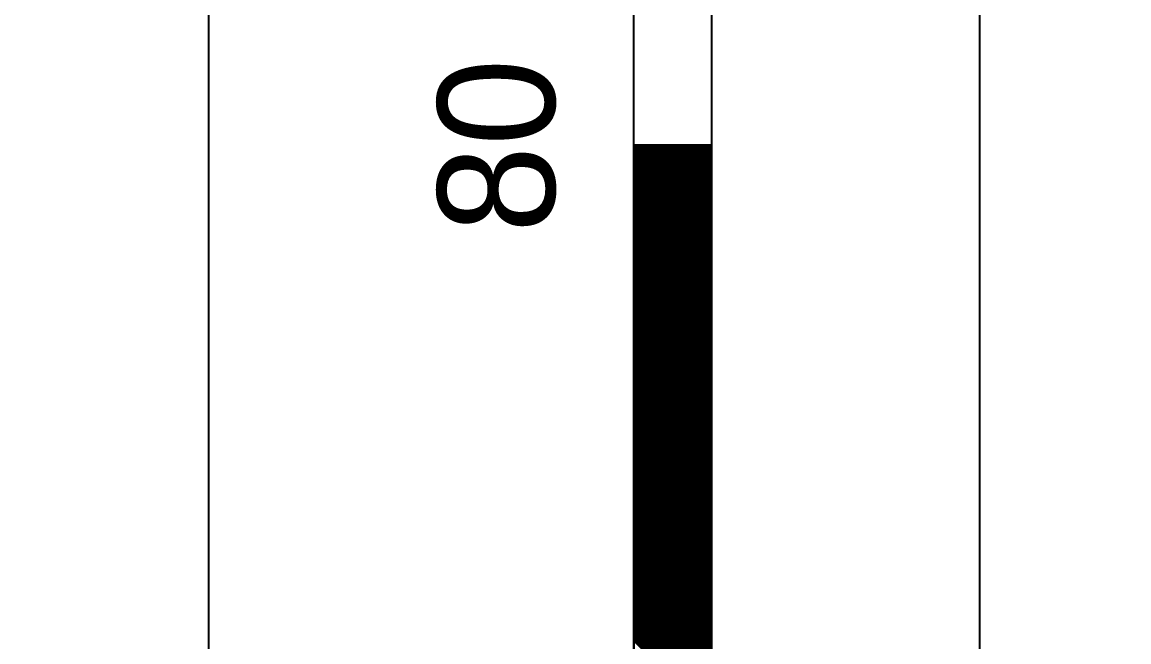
# Model space of a CAD drawing. Extents: x 730854 to 731444, y 4378581 to 4379608.
# Drawn here: x 731085.85 to 731100, y 4379554.66 to 4379562.58 of the extents above; entities that cross this region are included whole.
import ezdxf
from ezdxf.enums import TextEntityAlignment as Align

# ---------------------------------------------------------------- set-up
doc = ezdxf.new("R2010")
doc.units = 0
doc.layers.get('0').update_dxf_attribs({"linetype": 'CONTINUOUS'})

msp = doc.modelspace()

# ---------------------------------------------------------------- linework, layer by layer
at = {"color": 0, "linetype": 'CONTINUOUS'}
for p, q in [((731093.67, 4379481.01), (731093.67, 4379581.01)), ((731093.67, 4379481.01), (731093.67, 4379581.01)), ((731094.67, 4379481.01), (731094.67, 4379581.01)), ((731094.67, 4379481.01), (731094.67, 4379581.01)), ((731094.67, 4379560), (731093.67, 4379561)), ((731094.67, 4379560), (731093.67, 4379561)), ((731094.67, 4379559.99), (731093.67, 4379560.99)), ((731094.67, 4379559.99), (731093.67, 4379560.99)), ((731094.67, 4379560.02), (731093.68, 4379561.01)), ((731094.67, 4379560.02), (731093.68, 4379561.01)), ((731094.67, 4379560.03), (731093.69, 4379561.01)), ((731094.67, 4379560.03), (731093.69, 4379561.01)), ((731094.67, 4379560.05), (731093.71, 4379561.01)), ((731094.67, 4379560.05), (731093.71, 4379561.01)), ((731094.67, 4379560.06), (731093.72, 4379561.01)), ((731094.67, 4379560.06), (731093.72, 4379561.01)), ((731094.67, 4379560.07), (731093.73, 4379561.01)), ((731094.67, 4379560.07), (731093.73, 4379561.01)), ((731094.67, 4379560.09), (731093.75, 4379561.01)), ((731094.67, 4379560.09), (731093.75, 4379561.01)), ((731094.67, 4379560.1), (731093.76, 4379561.01)), ((731094.67, 4379560.1), (731093.76, 4379561.01)), ((731094.67, 4379560.12), (731093.78, 4379561.01)), ((731094.67, 4379560.12), (731093.78, 4379561.01)), ((731094.67, 4379560.13), (731093.79, 4379561.01)), ((731094.67, 4379560.13), (731093.79, 4379561.01)), ((731094.67, 4379560.14), (731093.8, 4379561.01)), ((731094.67, 4379560.14), (731093.8, 4379561.01)), ((731094.67, 4379560.16), (731093.82, 4379561.01)), ((731094.67, 4379560.16), (731093.82, 4379561.01)), ((731094.67, 4379560.17), (731093.83, 4379561.01)), ((731094.67, 4379560.17), (731093.83, 4379561.01)), ((731094.67, 4379560.19), (731093.85, 4379561.01)), ((731094.67, 4379560.19), (731093.85, 4379561.01)), ((731094.67, 4379560.2), (731093.86, 4379561.01)), ((731094.67, 4379560.2), (731093.86, 4379561.01)), ((731094.67, 4379560.22), (731093.88, 4379561.01)), ((731094.67, 4379560.22), (731093.88, 4379561.01)), ((731094.67, 4379560.23), (731093.89, 4379561.01)), ((731094.67, 4379560.23), (731093.89, 4379561.01)), ((731094.67, 4379560.24), (731093.9, 4379561.01)), ((731094.67, 4379560.24), (731093.9, 4379561.01)), ((731094.67, 4379560.26), (731093.92, 4379561.01)), ((731094.67, 4379560.26), (731093.92, 4379561.01)), ((731094.67, 4379560.27), (731093.93, 4379561.01)), ((731094.67, 4379560.27), (731093.93, 4379561.01)), ((731094.67, 4379560.29), (731093.95, 4379561.01)), ((731094.67, 4379560.29), (731093.95, 4379561.01)), ((731094.67, 4379560.3), (731093.96, 4379561.01)), ((731094.67, 4379560.3), (731093.96, 4379561.01)), ((731094.67, 4379560.31), (731093.97, 4379561.01)), ((731094.67, 4379560.31), (731093.97, 4379561.01)), ((731094.67, 4379560.33), (731093.99, 4379561.01)), ((731094.67, 4379560.33), (731093.99, 4379561.01)), ((731094.67, 4379560.34), (731094, 4379561.01)), ((731094.67, 4379560.34), (731094, 4379561.01)), ((731094.67, 4379560.36), (731094.02, 4379561.01)), ((731094.67, 4379560.36), (731094.02, 4379561.01)), ((731094.67, 4379560.37), (731094.03, 4379561.01)), ((731094.67, 4379560.37), (731094.03, 4379561.01)), ((731094.67, 4379560.39), (731094.05, 4379561.01)), ((731094.67, 4379560.39), (731094.05, 4379561.01)), ((731094.67, 4379560.4), (731094.06, 4379561.01)), ((731094.67, 4379560.4), (731094.06, 4379561.01)), ((731094.67, 4379560.41), (731094.07, 4379561.01)), ((731094.67, 4379560.41), (731094.07, 4379561.01)), ((731094.67, 4379560.43), (731094.09, 4379561.01)), ((731094.67, 4379560.43), (731094.09, 4379561.01)), ((731094.67, 4379560.44), (731094.1, 4379561.01)), ((731094.67, 4379560.44), (731094.1, 4379561.01)), ((731094.67, 4379560.46), (731094.12, 4379561.01)), ((731094.67, 4379560.46), (731094.12, 4379561.01)), ((731094.67, 4379560.47), (731094.13, 4379561.01)), ((731094.67, 4379560.47), (731094.13, 4379561.01)), ((731094.67, 4379560.48), (731094.14, 4379561.01)), ((731094.67, 4379560.48), (731094.14, 4379561.01)), ((731094.67, 4379560.5), (731094.16, 4379561.01)), ((731094.67, 4379560.5), (731094.16, 4379561.01)), ((731094.67, 4379560.51), (731094.17, 4379561.01)), ((731094.67, 4379560.51), (731094.17, 4379561.01)), ((731094.67, 4379560.53), (731094.19, 4379561.01)), ((731094.67, 4379560.53), (731094.19, 4379561.01)), ((731094.67, 4379560.54), (731094.2, 4379561.01)), ((731094.67, 4379560.54), (731094.2, 4379561.01)), ((731094.67, 4379560.55), (731094.21, 4379561.01)), ((731094.67, 4379560.55), (731094.21, 4379561.01)), ((731094.67, 4379560.57), (731094.23, 4379561.01)), ((731094.67, 4379560.57), (731094.23, 4379561.01)), ((731094.67, 4379560.58), (731094.24, 4379561.01)), ((731094.67, 4379560.58), (731094.24, 4379561.01)), ((731094.67, 4379560.6), (731094.26, 4379561.01)), ((731094.67, 4379560.6), (731094.26, 4379561.01)), ((731094.67, 4379560.61), (731094.27, 4379561.01)), ((731094.67, 4379560.61), (731094.27, 4379561.01)), ((731094.67, 4379560.63), (731094.29, 4379561.01)), ((731094.67, 4379560.63), (731094.29, 4379561.01)), ((731094.67, 4379560.64), (731094.3, 4379561.01)), ((731094.67, 4379560.64), (731094.3, 4379561.01)), ((731094.67, 4379560.65), (731094.31, 4379561.01)), ((731094.67, 4379560.65), (731094.31, 4379561.01)), ((731094.67, 4379560.67), (731094.33, 4379561.01)), ((731094.67, 4379560.67), (731094.33, 4379561.01)), ((731094.67, 4379560.68), (731094.34, 4379561.01)), ((731094.67, 4379560.68), (731094.34, 4379561.01)), ((731094.67, 4379560.7), (731094.36, 4379561.01)), ((731094.67, 4379560.7), (731094.36, 4379561.01)), ((731094.67, 4379560.71), (731094.37, 4379561.01)), ((731094.67, 4379560.71), (731094.37, 4379561.01)), ((731094.67, 4379560.72), (731094.38, 4379561.01)), ((731094.67, 4379560.72), (731094.38, 4379561.01)), ((731094.67, 4379560.74), (731094.4, 4379561.01)), ((731094.67, 4379560.74), (731094.4, 4379561.01)), ((731094.67, 4379560.75), (731094.41, 4379561.01)), ((731094.67, 4379560.75), (731094.41, 4379561.01)), ((731094.67, 4379560.77), (731094.43, 4379561.01)), ((731094.67, 4379560.77), (731094.43, 4379561.01)), ((731094.67, 4379560.78), (731094.44, 4379561.01)), ((731094.67, 4379560.78), (731094.44, 4379561.01)), ((731094.67, 4379560.8), (731094.46, 4379561.01)), ((731094.67, 4379560.8), (731094.46, 4379561.01)), ((731094.67, 4379560.81), (731094.47, 4379561.01)), ((731094.67, 4379560.81), (731094.47, 4379561.01)), ((731094.67, 4379560.82), (731094.48, 4379561.01)), ((731094.67, 4379560.82), (731094.48, 4379561.01)), ((731094.67, 4379560.84), (731094.5, 4379561.01)), ((731094.67, 4379560.84), (731094.5, 4379561.01)), ((731094.67, 4379560.85), (731094.51, 4379561.01)), ((731094.67, 4379560.85), (731094.51, 4379561.01)), ((731094.67, 4379560.87), (731094.53, 4379561.01)), ((731094.67, 4379560.87), (731094.53, 4379561.01)), ((731094.67, 4379560.88), (731094.54, 4379561.01)), ((731094.67, 4379560.88), (731094.54, 4379561.01)), ((731094.67, 4379560.89), (731094.55, 4379561.01)), ((731094.67, 4379560.89), (731094.55, 4379561.01)), ((731094.67, 4379560.91), (731094.57, 4379561.01)), ((731094.67, 4379560.91), (731094.57, 4379561.01)), ((731094.67, 4379560.92), (731094.58, 4379561.01)), ((731094.67, 4379560.92), (731094.58, 4379561.01)), ((731094.67, 4379560.94), (731094.6, 4379561.01)), ((731094.67, 4379560.94), (731094.6, 4379561.01)), ((731094.67, 4379560.95), (731094.61, 4379561.01)), ((731094.67, 4379560.95), (731094.61, 4379561.01)), ((731094.67, 4379560.96), (731094.62, 4379561.01)), ((731094.67, 4379560.96), (731094.62, 4379561.01)), ((731094.67, 4379560.98), (731094.64, 4379561.01)), ((731094.67, 4379560.98), (731094.64, 4379561.01)), ((731094.67, 4379560.99), (731094.65, 4379561.01)), ((731094.67, 4379560.99), (731094.65, 4379561.01)), ((731094.67, 4379559.97), (731093.67, 4379560.97)), ((731094.67, 4379559.97), (731093.67, 4379560.97)), ((731094.67, 4379559.96), (731093.67, 4379560.96)), ((731094.67, 4379559.96), (731093.67, 4379560.96)), ((731094.67, 4379559.95), (731093.67, 4379560.95)), ((731094.67, 4379559.95), (731093.67, 4379560.95)), ((731094.67, 4379559.93), (731093.67, 4379560.93)), ((731094.67, 4379559.93), (731093.67, 4379560.93)), ((731094.67, 4379559.92), (731093.67, 4379560.92)), ((731094.67, 4379559.92), (731093.67, 4379560.92)), ((731094.67, 4379559.9), (731093.67, 4379560.9)), ((731094.67, 4379559.9), (731093.67, 4379560.9)), ((731094.67, 4379559.89), (731093.67, 4379560.89)), ((731094.67, 4379559.89), (731093.67, 4379560.89)), ((731094.67, 4379559.88), (731093.67, 4379560.88)), ((731094.67, 4379559.88), (731093.67, 4379560.88)), ((731094.67, 4379559.86), (731093.67, 4379560.86)), ((731094.67, 4379559.86), (731093.67, 4379560.86)), ((731094.67, 4379559.85), (731093.67, 4379560.85)), ((731094.67, 4379559.85), (731093.67, 4379560.85)), ((731094.67, 4379559.83), (731093.67, 4379560.83)), ((731094.67, 4379559.83), (731093.67, 4379560.83)), ((731094.67, 4379559.82), (731093.67, 4379560.82)), ((731094.67, 4379559.82), (731093.67, 4379560.82)), ((731094.67, 4379559.81), (731093.67, 4379560.81)), ((731094.67, 4379559.81), (731093.67, 4379560.81)), ((731094.67, 4379559.79), (731093.67, 4379560.79)), ((731094.67, 4379559.79), (731093.67, 4379560.79)), ((731094.67, 4379559.78), (731093.67, 4379560.78)), ((731094.67, 4379559.78), (731093.67, 4379560.78)), ((731094.67, 4379559.76), (731093.67, 4379560.76)), ((731094.67, 4379559.76), (731093.67, 4379560.76)), ((731094.67, 4379559.75), (731093.67, 4379560.75)), ((731094.67, 4379559.75), (731093.67, 4379560.75)), ((731094.67, 4379559.73), (731093.67, 4379560.73)), ((731094.67, 4379559.73), (731093.67, 4379560.73)), ((731094.67, 4379559.72), (731093.67, 4379560.72)), ((731094.67, 4379559.72), (731093.67, 4379560.72)), ((731094.67, 4379559.71), (731093.67, 4379560.71)), ((731094.67, 4379559.71), (731093.67, 4379560.71)), ((731094.67, 4379559.69), (731093.67, 4379560.69)), ((731094.67, 4379559.69), (731093.67, 4379560.69)), ((731094.67, 4379559.68), (731093.67, 4379560.68)), ((731094.67, 4379559.68), (731093.67, 4379560.68)), ((731094.67, 4379559.66), (731093.67, 4379560.66)), ((731094.67, 4379559.66), (731093.67, 4379560.66)), ((731094.67, 4379559.65), (731093.67, 4379560.65)), ((731094.67, 4379559.65), (731093.67, 4379560.65)), ((731094.67, 4379559.64), (731093.67, 4379560.64)), ((731094.67, 4379559.64), (731093.67, 4379560.64)), ((731094.67, 4379559.62), (731093.67, 4379560.62)), ((731094.67, 4379559.62), (731093.67, 4379560.62)), ((731094.67, 4379559.61), (731093.67, 4379560.61)), ((731094.67, 4379559.61), (731093.67, 4379560.61)), ((731094.67, 4379559.59), (731093.67, 4379560.59)), ((731094.67, 4379559.59), (731093.67, 4379560.59)), ((731094.67, 4379559.58), (731093.67, 4379560.58)), ((731094.67, 4379559.58), (731093.67, 4379560.58)), ((731094.67, 4379559.56), (731093.67, 4379560.56)), ((731094.67, 4379559.56), (731093.67, 4379560.56)), ((731094.67, 4379559.55), (731093.67, 4379560.55)), ((731094.67, 4379559.55), (731093.67, 4379560.55)), ((731094.67, 4379559.54), (731093.67, 4379560.54)), ((731094.67, 4379559.54), (731093.67, 4379560.54)), ((731094.67, 4379559.52), (731093.67, 4379560.52)), ((731094.67, 4379559.52), (731093.67, 4379560.52)), ((731094.67, 4379559.51), (731093.67, 4379560.51)), ((731094.67, 4379559.51), (731093.67, 4379560.51)), ((731094.67, 4379559.49), (731093.67, 4379560.49)), ((731094.67, 4379559.49), (731093.67, 4379560.49)), ((731094.67, 4379559.48), (731093.67, 4379560.48)), ((731094.67, 4379559.48), (731093.67, 4379560.48)), ((731094.67, 4379559.47), (731093.67, 4379560.47)), ((731094.67, 4379559.47), (731093.67, 4379560.47)), ((731094.67, 4379559.45), (731093.67, 4379560.45)), ((731094.67, 4379559.45), (731093.67, 4379560.45)), ((731094.67, 4379559.44), (731093.67, 4379560.44)), ((731094.67, 4379559.44), (731093.67, 4379560.44)), ((731094.67, 4379559.42), (731093.67, 4379560.42)), ((731094.67, 4379559.42), (731093.67, 4379560.42)), ((731094.67, 4379559.41), (731093.67, 4379560.41)), ((731094.67, 4379559.41), (731093.67, 4379560.41)), ((731094.67, 4379559.4), (731093.67, 4379560.4)), ((731094.67, 4379559.4), (731093.67, 4379560.4)), ((731094.67, 4379559.38), (731093.67, 4379560.38)), ((731094.67, 4379559.38), (731093.67, 4379560.38)), ((731094.67, 4379559.37), (731093.67, 4379560.37)), ((731094.67, 4379559.37), (731093.67, 4379560.37)), ((731094.67, 4379559.35), (731093.67, 4379560.35)), ((731094.67, 4379559.35), (731093.67, 4379560.35)), ((731094.67, 4379559.34), (731093.67, 4379560.34)), ((731094.67, 4379559.34), (731093.67, 4379560.34)), ((731094.67, 4379559.32), (731093.67, 4379560.32)), ((731094.67, 4379559.32), (731093.67, 4379560.32)), ((731094.67, 4379559.31), (731093.67, 4379560.31)), ((731094.67, 4379559.31), (731093.67, 4379560.31)), ((731094.67, 4379559.3), (731093.67, 4379560.3)), ((731094.67, 4379559.3), (731093.67, 4379560.3)), ((731094.67, 4379559.28), (731093.67, 4379560.28)), ((731094.67, 4379559.28), (731093.67, 4379560.28)), ((731094.67, 4379559.27), (731093.67, 4379560.27)), ((731094.67, 4379559.27), (731093.67, 4379560.27)), ((731094.67, 4379559.25), (731093.67, 4379560.25)), ((731094.67, 4379559.25), (731093.67, 4379560.25)), ((731094.67, 4379559.24), (731093.67, 4379560.24)), ((731094.67, 4379559.24), (731093.67, 4379560.24)), ((731094.67, 4379559.23), (731093.67, 4379560.23)), ((731094.67, 4379559.23), (731093.67, 4379560.23)), ((731094.67, 4379559.21), (731093.67, 4379560.21)), ((731094.67, 4379559.21), (731093.67, 4379560.21)), ((731094.67, 4379559.2), (731093.67, 4379560.2)), ((731094.67, 4379559.2), (731093.67, 4379560.2)), ((731094.67, 4379559.18), (731093.67, 4379560.18)), ((731094.67, 4379559.18), (731093.67, 4379560.18)), ((731094.67, 4379559.17), (731093.67, 4379560.17)), ((731094.67, 4379559.17), (731093.67, 4379560.17)), ((731094.67, 4379559.15), (731093.67, 4379560.15)), ((731094.67, 4379559.15), (731093.67, 4379560.15)), ((731094.67, 4379559.14), (731093.67, 4379560.14)), ((731094.67, 4379559.14), (731093.67, 4379560.14)), ((731094.67, 4379559.13), (731093.67, 4379560.13)), ((731094.67, 4379559.13), (731093.67, 4379560.13)), ((731094.67, 4379559.11), (731093.67, 4379560.11)), ((731094.67, 4379559.11), (731093.67, 4379560.11)), ((731094.67, 4379559.1), (731093.67, 4379560.1)), ((731094.67, 4379559.1), (731093.67, 4379560.1)), ((731094.67, 4379559.08), (731093.67, 4379560.08)), ((731094.67, 4379559.08), (731093.67, 4379560.08)), ((731094.67, 4379559.07), (731093.67, 4379560.07)), ((731094.67, 4379559.07), (731093.67, 4379560.07)), ((731094.67, 4379559.06), (731093.67, 4379560.06)), ((731094.67, 4379559.06), (731093.67, 4379560.06)), ((731094.67, 4379559.04), (731093.67, 4379560.04)), ((731094.67, 4379559.04), (731093.67, 4379560.04)), ((731094.67, 4379559.03), (731093.67, 4379560.03)), ((731094.67, 4379559.03), (731093.67, 4379560.03)), ((731094.67, 4379559.01), (731093.67, 4379560.01)), ((731094.67, 4379559.01), (731093.67, 4379560.01)), ((731094.67, 4379559), (731093.67, 4379560)), ((731094.67, 4379559), (731093.67, 4379560)), ((731094.67, 4379558.98), (731093.67, 4379559.98)), ((731094.67, 4379558.98), (731093.67, 4379559.98)), ((731094.67, 4379558.97), (731093.67, 4379559.97)), ((731094.67, 4379558.97), (731093.67, 4379559.97)), ((731094.67, 4379558.96), (731093.67, 4379559.96)), ((731094.67, 4379558.96), (731093.67, 4379559.96)), ((731094.67, 4379558.94), (731093.67, 4379559.94)), ((731094.67, 4379558.94), (731093.67, 4379559.94)), ((731094.67, 4379558.93), (731093.67, 4379559.93)), ((731094.67, 4379558.93), (731093.67, 4379559.93)), ((731094.67, 4379558.91), (731093.67, 4379559.91)), ((731094.67, 4379558.91), (731093.67, 4379559.91)), ((731094.67, 4379558.9), (731093.67, 4379559.9)), ((731094.67, 4379558.9), (731093.67, 4379559.9)), ((731094.67, 4379558.89), (731093.67, 4379559.89)), ((731094.67, 4379558.89), (731093.67, 4379559.89)), ((731094.67, 4379558.87), (731093.67, 4379559.87)), ((731094.67, 4379558.87), (731093.67, 4379559.87)), ((731094.67, 4379558.86), (731093.67, 4379559.86)), ((731094.67, 4379558.86), (731093.67, 4379559.86)), ((731094.67, 4379558.84), (731093.67, 4379559.84)), ((731094.67, 4379558.84), (731093.67, 4379559.84)), ((731094.67, 4379558.83), (731093.67, 4379559.83)), ((731094.67, 4379558.83), (731093.67, 4379559.83)), ((731094.67, 4379558.82), (731093.67, 4379559.82)), ((731094.67, 4379558.82), (731093.67, 4379559.82)), ((731094.67, 4379558.8), (731093.67, 4379559.8)), ((731094.67, 4379558.8), (731093.67, 4379559.8)), ((731094.67, 4379558.79), (731093.67, 4379559.79)), ((731094.67, 4379558.79), (731093.67, 4379559.79)), ((731094.67, 4379558.77), (731093.67, 4379559.77)), ((731094.67, 4379558.77), (731093.67, 4379559.77)), ((731094.67, 4379558.76), (731093.67, 4379559.76)), ((731094.67, 4379558.76), (731093.67, 4379559.76)), ((731094.67, 4379558.74), (731093.67, 4379559.74)), ((731094.67, 4379558.74), (731093.67, 4379559.74)), ((731094.67, 4379558.73), (731093.67, 4379559.73)), ((731094.67, 4379558.73), (731093.67, 4379559.73)), ((731094.67, 4379558.72), (731093.67, 4379559.72)), ((731094.67, 4379558.72), (731093.67, 4379559.72)), ((731094.67, 4379558.7), (731093.67, 4379559.7)), ((731094.67, 4379558.7), (731093.67, 4379559.7)), ((731094.67, 4379558.69), (731093.67, 4379559.69)), ((731094.67, 4379558.69), (731093.67, 4379559.69)), ((731094.67, 4379558.67), (731093.67, 4379559.67)), ((731094.67, 4379558.67), (731093.67, 4379559.67)), ((731094.67, 4379558.66), (731093.67, 4379559.66)), ((731094.67, 4379558.66), (731093.67, 4379559.66)), ((731094.67, 4379558.65), (731093.67, 4379559.65)), ((731094.67, 4379558.65), (731093.67, 4379559.65)), ((731094.67, 4379558.63), (731093.67, 4379559.63)), ((731094.67, 4379558.63), (731093.67, 4379559.63)), ((731094.67, 4379558.62), (731093.67, 4379559.62)), ((731094.67, 4379558.62), (731093.67, 4379559.62)), ((731094.67, 4379558.6), (731093.67, 4379559.6)), ((731094.67, 4379558.6), (731093.67, 4379559.6)), ((731094.67, 4379558.59), (731093.67, 4379559.59)), ((731094.67, 4379558.59), (731093.67, 4379559.59)), ((731094.67, 4379558.57), (731093.67, 4379559.57)), ((731094.67, 4379558.57), (731093.67, 4379559.57)), ((731094.67, 4379558.56), (731093.67, 4379559.56)), ((731094.67, 4379558.56), (731093.67, 4379559.56)), ((731094.67, 4379558.55), (731093.67, 4379559.55)), ((731094.67, 4379558.55), (731093.67, 4379559.55)), ((731094.67, 4379558.53), (731093.67, 4379559.53)), ((731094.67, 4379558.53), (731093.67, 4379559.53)), ((731094.67, 4379558.52), (731093.67, 4379559.52)), ((731094.67, 4379558.52), (731093.67, 4379559.52)), ((731094.67, 4379558.5), (731093.67, 4379559.5)), ((731094.67, 4379558.5), (731093.67, 4379559.5)), ((731094.67, 4379558.49), (731093.67, 4379559.49)), ((731094.67, 4379558.49), (731093.67, 4379559.49)), ((731094.67, 4379558.48), (731093.67, 4379559.48)), ((731094.67, 4379558.48), (731093.67, 4379559.48)), ((731094.67, 4379558.46), (731093.67, 4379559.46)), ((731094.67, 4379558.46), (731093.67, 4379559.46)), ((731094.67, 4379558.45), (731093.67, 4379559.45)), ((731094.67, 4379558.45), (731093.67, 4379559.45)), ((731094.67, 4379558.43), (731093.67, 4379559.43)), ((731094.67, 4379558.43), (731093.67, 4379559.43)), ((731094.67, 4379558.42), (731093.67, 4379559.42)), ((731094.67, 4379558.42), (731093.67, 4379559.42)), ((731094.67, 4379558.41), (731093.67, 4379559.41)), ((731094.67, 4379558.41), (731093.67, 4379559.41)), ((731094.67, 4379558.39), (731093.67, 4379559.39)), ((731094.67, 4379558.39), (731093.67, 4379559.39)), ((731094.67, 4379558.38), (731093.67, 4379559.38)), ((731094.67, 4379558.38), (731093.67, 4379559.38)), ((731094.67, 4379558.36), (731093.67, 4379559.36)), ((731094.67, 4379558.36), (731093.67, 4379559.36)), ((731094.67, 4379558.35), (731093.67, 4379559.35)), ((731094.67, 4379558.35), (731093.67, 4379559.35)), ((731094.67, 4379558.33), (731093.67, 4379559.33)), ((731094.67, 4379558.33), (731093.67, 4379559.33)), ((731094.67, 4379558.32), (731093.67, 4379559.32)), ((731094.67, 4379558.32), (731093.67, 4379559.32)), ((731094.67, 4379558.31), (731093.67, 4379559.31)), ((731094.67, 4379558.31), (731093.67, 4379559.31)), ((731094.67, 4379558.29), (731093.67, 4379559.29)), ((731094.67, 4379558.29), (731093.67, 4379559.29)), ((731094.67, 4379558.28), (731093.67, 4379559.28)), ((731094.67, 4379558.28), (731093.67, 4379559.28)), ((731094.67, 4379558.26), (731093.67, 4379559.26)), ((731094.67, 4379558.26), (731093.67, 4379559.26)), ((731094.67, 4379558.25), (731093.67, 4379559.25)), ((731094.67, 4379558.25), (731093.67, 4379559.25)), ((731094.67, 4379558.24), (731093.67, 4379559.24)), ((731094.67, 4379558.24), (731093.67, 4379559.24)), ((731094.67, 4379558.22), (731093.67, 4379559.22)), ((731094.67, 4379558.22), (731093.67, 4379559.22)), ((731094.67, 4379558.21), (731093.67, 4379559.21)), ((731094.67, 4379558.21), (731093.67, 4379559.21)), ((731094.67, 4379558.19), (731093.67, 4379559.19)), ((731094.67, 4379558.19), (731093.67, 4379559.19)), ((731094.67, 4379558.18), (731093.67, 4379559.18)), ((731094.67, 4379558.18), (731093.67, 4379559.18)), ((731094.67, 4379558.16), (731093.67, 4379559.16)), ((731094.67, 4379558.16), (731093.67, 4379559.16)), ((731094.67, 4379558.15), (731093.67, 4379559.15)), ((731094.67, 4379558.15), (731093.67, 4379559.15)), ((731094.67, 4379558.14), (731093.67, 4379559.14)), ((731094.67, 4379558.14), (731093.67, 4379559.14)), ((731094.67, 4379558.12), (731093.67, 4379559.12)), ((731094.67, 4379558.12), (731093.67, 4379559.12)), ((731094.67, 4379558.11), (731093.67, 4379559.11)), ((731094.67, 4379558.11), (731093.67, 4379559.11)), ((731094.67, 4379558.09), (731093.67, 4379559.09)), ((731094.67, 4379558.09), (731093.67, 4379559.09)), ((731094.67, 4379558.08), (731093.67, 4379559.08)), ((731094.67, 4379558.08), (731093.67, 4379559.08)), ((731094.67, 4379558.07), (731093.67, 4379559.07)), ((731094.67, 4379558.07), (731093.67, 4379559.07)), ((731094.67, 4379558.05), (731093.67, 4379559.05)), ((731094.67, 4379558.05), (731093.67, 4379559.05)), ((731094.67, 4379558.04), (731093.67, 4379559.04)), ((731094.67, 4379558.04), (731093.67, 4379559.04)), ((731094.67, 4379558.02), (731093.67, 4379559.02)), ((731094.67, 4379558.02), (731093.67, 4379559.02)), ((731094.67, 4379558.01), (731093.67, 4379559.01)), ((731094.67, 4379558.01), (731093.67, 4379559.01)), ((731094.67, 4379558), (731093.67, 4379559)), ((731094.67, 4379558), (731093.67, 4379559)), ((731094.67, 4379557.98), (731093.67, 4379558.98)), ((731094.67, 4379557.98), (731093.67, 4379558.98)), ((731094.67, 4379557.97), (731093.67, 4379558.97)), ((731094.67, 4379557.97), (731093.67, 4379558.97)), ((731094.67, 4379557.95), (731093.67, 4379558.95)), ((731094.67, 4379557.95), (731093.67, 4379558.95)), ((731094.67, 4379557.94), (731093.67, 4379558.94)), ((731094.67, 4379557.94), (731093.67, 4379558.94)), ((731094.67, 4379557.92), (731093.67, 4379558.92)), ((731094.67, 4379557.92), (731093.67, 4379558.92)), ((731094.67, 4379557.91), (731093.67, 4379558.91)), ((731094.67, 4379557.91), (731093.67, 4379558.91)), ((731094.67, 4379557.9), (731093.67, 4379558.9)), ((731094.67, 4379557.9), (731093.67, 4379558.9)), ((731094.67, 4379557.88), (731093.67, 4379558.88)), ((731094.67, 4379557.88), (731093.67, 4379558.88)), ((731094.67, 4379557.87), (731093.67, 4379558.87)), ((731094.67, 4379557.87), (731093.67, 4379558.87)), ((731094.67, 4379557.85), (731093.67, 4379558.85)), ((731094.67, 4379557.85), (731093.67, 4379558.85)), ((731094.67, 4379557.84), (731093.67, 4379558.84)), ((731094.67, 4379557.84), (731093.67, 4379558.84)), ((731094.67, 4379557.83), (731093.67, 4379558.83)), ((731094.67, 4379557.83), (731093.67, 4379558.83)), ((731094.67, 4379557.81), (731093.67, 4379558.81)), ((731094.67, 4379557.81), (731093.67, 4379558.81)), ((731094.67, 4379557.8), (731093.67, 4379558.8)), ((731094.67, 4379557.8), (731093.67, 4379558.8)), ((731094.67, 4379557.78), (731093.67, 4379558.78)), ((731094.67, 4379557.78), (731093.67, 4379558.78)), ((731094.67, 4379557.77), (731093.67, 4379558.77)), ((731094.67, 4379557.77), (731093.67, 4379558.77)), ((731094.67, 4379557.75), (731093.67, 4379558.75)), ((731094.67, 4379557.75), (731093.67, 4379558.75)), ((731094.67, 4379557.74), (731093.67, 4379558.74)), ((731094.67, 4379557.74), (731093.67, 4379558.74)), ((731094.67, 4379557.73), (731093.67, 4379558.73)), ((731094.67, 4379557.73), (731093.67, 4379558.73)), ((731094.67, 4379557.71), (731093.67, 4379558.71)), ((731094.67, 4379557.71), (731093.67, 4379558.71)), ((731094.67, 4379557.7), (731093.67, 4379558.7)), ((731094.67, 4379557.7), (731093.67, 4379558.7)), ((731094.67, 4379557.68), (731093.67, 4379558.68)), ((731094.67, 4379557.68), (731093.67, 4379558.68)), ((731094.67, 4379557.67), (731093.67, 4379558.67)), ((731094.67, 4379557.67), (731093.67, 4379558.67)), ((731094.67, 4379557.66), (731093.67, 4379558.66)), ((731094.67, 4379557.66), (731093.67, 4379558.66)), ((731094.67, 4379557.64), (731093.67, 4379558.64)), ((731094.67, 4379557.64), (731093.67, 4379558.64)), ((731094.67, 4379557.63), (731093.67, 4379558.63)), ((731094.67, 4379557.63), (731093.67, 4379558.63)), ((731094.67, 4379557.61), (731093.67, 4379558.61)), ((731094.67, 4379557.61), (731093.67, 4379558.61)), ((731094.67, 4379557.6), (731093.67, 4379558.6)), ((731094.67, 4379557.6), (731093.67, 4379558.6)), ((731094.67, 4379557.58), (731093.67, 4379558.58)), ((731094.67, 4379557.58), (731093.67, 4379558.58)), ((731094.67, 4379557.57), (731093.67, 4379558.57)), ((731094.67, 4379557.57), (731093.67, 4379558.57)), ((731094.67, 4379557.56), (731093.67, 4379558.56)), ((731094.67, 4379557.56), (731093.67, 4379558.56)), ((731094.67, 4379557.54), (731093.67, 4379558.54)), ((731094.67, 4379557.54), (731093.67, 4379558.54)), ((731094.67, 4379557.53), (731093.67, 4379558.53)), ((731094.67, 4379557.53), (731093.67, 4379558.53)), ((731094.67, 4379557.51), (731093.67, 4379558.51)), ((731094.67, 4379557.51), (731093.67, 4379558.51)), ((731094.67, 4379557.5), (731093.67, 4379558.5)), ((731094.67, 4379557.5), (731093.67, 4379558.5)), ((731094.67, 4379557.49), (731093.67, 4379558.49)), ((731094.67, 4379557.49), (731093.67, 4379558.49)), ((731094.67, 4379557.47), (731093.67, 4379558.47)), ((731094.67, 4379557.47), (731093.67, 4379558.47)), ((731094.67, 4379557.46), (731093.67, 4379558.46)), ((731094.67, 4379557.46), (731093.67, 4379558.46)), ((731094.67, 4379557.44), (731093.67, 4379558.44)), ((731094.67, 4379557.44), (731093.67, 4379558.44)), ((731094.67, 4379557.43), (731093.67, 4379558.43)), ((731094.67, 4379557.43), (731093.67, 4379558.43)), ((731094.67, 4379557.42), (731093.67, 4379558.42)), ((731094.67, 4379557.42), (731093.67, 4379558.42)), ((731094.67, 4379557.4), (731093.67, 4379558.4)), ((731094.67, 4379557.4), (731093.67, 4379558.4)), ((731094.67, 4379557.39), (731093.67, 4379558.39)), ((731094.67, 4379557.39), (731093.67, 4379558.39)), ((731094.67, 4379557.37), (731093.67, 4379558.37)), ((731094.67, 4379557.37), (731093.67, 4379558.37)), ((731094.67, 4379557.36), (731093.67, 4379558.36)), ((731094.67, 4379557.36), (731093.67, 4379558.36)), ((731094.67, 4379557.34), (731093.67, 4379558.34)), ((731094.67, 4379557.34), (731093.67, 4379558.34)), ((731094.67, 4379557.33), (731093.67, 4379558.33)), ((731094.67, 4379557.33), (731093.67, 4379558.33)), ((731094.67, 4379557.32), (731093.67, 4379558.32)), ((731094.67, 4379557.32), (731093.67, 4379558.32)), ((731094.67, 4379557.3), (731093.67, 4379558.3)), ((731094.67, 4379557.3), (731093.67, 4379558.3)), ((731094.67, 4379557.29), (731093.67, 4379558.29)), ((731094.67, 4379557.29), (731093.67, 4379558.29)), ((731094.67, 4379557.27), (731093.67, 4379558.27)), ((731094.67, 4379557.27), (731093.67, 4379558.27)), ((731094.67, 4379557.26), (731093.67, 4379558.26)), ((731094.67, 4379557.26), (731093.67, 4379558.26)), ((731094.67, 4379557.25), (731093.67, 4379558.25)), ((731094.67, 4379557.25), (731093.67, 4379558.25)), ((731094.67, 4379557.23), (731093.67, 4379558.23)), ((731094.67, 4379557.23), (731093.67, 4379558.23)), ((731094.67, 4379557.22), (731093.67, 4379558.22)), ((731094.67, 4379557.22), (731093.67, 4379558.22)), ((731094.67, 4379557.2), (731093.67, 4379558.2)), ((731094.67, 4379557.2), (731093.67, 4379558.2)), ((731094.67, 4379557.19), (731093.67, 4379558.19)), ((731094.67, 4379557.19), (731093.67, 4379558.19)), ((731094.67, 4379557.17), (731093.67, 4379558.17)), ((731094.67, 4379557.17), (731093.67, 4379558.17)), ((731094.67, 4379557.16), (731093.67, 4379558.16)), ((731094.67, 4379557.16), (731093.67, 4379558.16)), ((731094.67, 4379557.15), (731093.67, 4379558.15)), ((731094.67, 4379557.15), (731093.67, 4379558.15)), ((731094.67, 4379557.13), (731093.67, 4379558.13)), ((731094.67, 4379557.13), (731093.67, 4379558.13)), ((731094.67, 4379557.12), (731093.67, 4379558.12)), ((731094.67, 4379557.12), (731093.67, 4379558.12)), ((731094.67, 4379557.1), (731093.67, 4379558.1)), ((731094.67, 4379557.1), (731093.67, 4379558.1)), ((731094.67, 4379557.09), (731093.67, 4379558.09)), ((731094.67, 4379557.09), (731093.67, 4379558.09)), ((731094.67, 4379557.08), (731093.67, 4379558.08)), ((731094.67, 4379557.08), (731093.67, 4379558.08)), ((731094.67, 4379557.06), (731093.67, 4379558.06)), ((731094.67, 4379557.06), (731093.67, 4379558.06)), ((731094.67, 4379557.05), (731093.67, 4379558.05)), ((731094.67, 4379557.05), (731093.67, 4379558.05)), ((731094.67, 4379557.03), (731093.67, 4379558.03)), ((731094.67, 4379557.03), (731093.67, 4379558.03)), ((731094.67, 4379557.02), (731093.67, 4379558.02)), ((731094.67, 4379557.02), (731093.67, 4379558.02)), ((731094.67, 4379557.01), (731093.67, 4379558.01)), ((731094.67, 4379557.01), (731093.67, 4379558.01)), ((731094.67, 4379556.99), (731093.67, 4379557.99)), ((731094.67, 4379556.99), (731093.67, 4379557.99)), ((731094.67, 4379556.98), (731093.67, 4379557.98)), ((731094.67, 4379556.98), (731093.67, 4379557.98)), ((731094.67, 4379556.96), (731093.67, 4379557.96)), ((731094.67, 4379556.96), (731093.67, 4379557.96)), ((731094.67, 4379556.95), (731093.67, 4379557.95)), ((731094.67, 4379556.95), (731093.67, 4379557.95)), ((731094.67, 4379556.93), (731093.67, 4379557.93)), ((731094.67, 4379556.93), (731093.67, 4379557.93)), ((731094.67, 4379556.92), (731093.67, 4379557.92)), ((731094.67, 4379556.92), (731093.67, 4379557.92)), ((731094.67, 4379556.91), (731093.67, 4379557.91)), ((731094.67, 4379556.91), (731093.67, 4379557.91)), ((731094.67, 4379556.89), (731093.67, 4379557.89)), ((731094.67, 4379556.89), (731093.67, 4379557.89)), ((731094.67, 4379556.88), (731093.67, 4379557.88)), ((731094.67, 4379556.88), (731093.67, 4379557.88)), ((731094.67, 4379556.86), (731093.67, 4379557.86)), ((731094.67, 4379556.86), (731093.67, 4379557.86)), ((731094.67, 4379556.85), (731093.67, 4379557.85)), ((731094.67, 4379556.85), (731093.67, 4379557.85)), ((731094.67, 4379556.84), (731093.67, 4379557.84)), ((731094.67, 4379556.84), (731093.67, 4379557.84)), ((731094.67, 4379556.82), (731093.67, 4379557.82)), ((731094.67, 4379556.82), (731093.67, 4379557.82)), ((731094.67, 4379556.81), (731093.67, 4379557.81)), ((731094.67, 4379556.81), (731093.67, 4379557.81)), ((731094.67, 4379556.79), (731093.67, 4379557.79)), ((731094.67, 4379556.79), (731093.67, 4379557.79)), ((731094.67, 4379556.78), (731093.67, 4379557.78)), ((731094.67, 4379556.78), (731093.67, 4379557.78)), ((731094.67, 4379556.76), (731093.67, 4379557.76)), ((731094.67, 4379556.76), (731093.67, 4379557.76)), ((731094.67, 4379556.75), (731093.67, 4379557.75)), ((731094.67, 4379556.75), (731093.67, 4379557.75)), ((731094.67, 4379556.74), (731093.67, 4379557.74)), ((731094.67, 4379556.74), (731093.67, 4379557.74)), ((731094.67, 4379556.72), (731093.67, 4379557.72)), ((731094.67, 4379556.72), (731093.67, 4379557.72)), ((731094.67, 4379556.71), (731093.67, 4379557.71)), ((731094.67, 4379556.71), (731093.67, 4379557.71)), ((731094.67, 4379556.69), (731093.67, 4379557.69)), ((731094.67, 4379556.69), (731093.67, 4379557.69)), ((731094.67, 4379556.68), (731093.67, 4379557.68)), ((731094.67, 4379556.68), (731093.67, 4379557.68)), ((731094.67, 4379556.67), (731093.67, 4379557.67)), ((731094.67, 4379556.67), (731093.67, 4379557.67)), ((731094.67, 4379556.65), (731093.67, 4379557.65)), ((731094.67, 4379556.65), (731093.67, 4379557.65)), ((731094.67, 4379556.64), (731093.67, 4379557.64)), ((731094.67, 4379556.64), (731093.67, 4379557.64)), ((731094.67, 4379556.62), (731093.67, 4379557.62)), ((731094.67, 4379556.62), (731093.67, 4379557.62)), ((731094.67, 4379556.61), (731093.67, 4379557.61)), ((731094.67, 4379556.61), (731093.67, 4379557.61)), ((731094.67, 4379556.59), (731093.67, 4379557.59)), ((731094.67, 4379556.59), (731093.67, 4379557.59)), ((731094.67, 4379556.58), (731093.67, 4379557.58)), ((731094.67, 4379556.58), (731093.67, 4379557.58)), ((731094.67, 4379556.57), (731093.67, 4379557.57)), ((731094.67, 4379556.57), (731093.67, 4379557.57)), ((731094.67, 4379556.55), (731093.67, 4379557.55)), ((731094.67, 4379556.55), (731093.67, 4379557.55)), ((731094.67, 4379556.54), (731093.67, 4379557.54)), ((731094.67, 4379556.54), (731093.67, 4379557.54)), ((731094.67, 4379556.52), (731093.67, 4379557.52)), ((731094.67, 4379556.52), (731093.67, 4379557.52)), ((731094.67, 4379556.51), (731093.67, 4379557.51)), ((731094.67, 4379556.51), (731093.67, 4379557.51)), ((731094.67, 4379556.5), (731093.67, 4379557.5)), ((731094.67, 4379556.5), (731093.67, 4379557.5)), ((731094.67, 4379556.48), (731093.67, 4379557.48)), ((731094.67, 4379556.48), (731093.67, 4379557.48)), ((731094.67, 4379556.47), (731093.67, 4379557.47)), ((731094.67, 4379556.47), (731093.67, 4379557.47)), ((731094.67, 4379556.45), (731093.67, 4379557.45)), ((731094.67, 4379556.45), (731093.67, 4379557.45)), ((731094.67, 4379556.44), (731093.67, 4379557.44)), ((731094.67, 4379556.44), (731093.67, 4379557.44)), ((731094.67, 4379556.43), (731093.67, 4379557.43)), ((731094.67, 4379556.43), (731093.67, 4379557.43)), ((731094.67, 4379556.41), (731093.67, 4379557.41)), ((731094.67, 4379556.41), (731093.67, 4379557.41)), ((731094.67, 4379556.4), (731093.67, 4379557.4)), ((731094.67, 4379556.4), (731093.67, 4379557.4)), ((731094.67, 4379556.38), (731093.67, 4379557.38)), ((731094.67, 4379556.38), (731093.67, 4379557.38)), ((731094.67, 4379556.37), (731093.67, 4379557.37)), ((731094.67, 4379556.37), (731093.67, 4379557.37)), ((731094.67, 4379556.35), (731093.67, 4379557.35)), ((731094.67, 4379556.35), (731093.67, 4379557.35)), ((731094.67, 4379556.34), (731093.67, 4379557.34)), ((731094.67, 4379556.34), (731093.67, 4379557.34)), ((731094.67, 4379556.33), (731093.67, 4379557.33)), ((731094.67, 4379556.33), (731093.67, 4379557.33)), ((731094.67, 4379556.31), (731093.67, 4379557.31)), ((731094.67, 4379556.31), (731093.67, 4379557.31)), ((731094.67, 4379556.3), (731093.67, 4379557.3)), ((731094.67, 4379556.3), (731093.67, 4379557.3)), ((731094.67, 4379556.28), (731093.67, 4379557.28)), ((731094.67, 4379556.28), (731093.67, 4379557.28)), ((731094.67, 4379556.27), (731093.67, 4379557.27)), ((731094.67, 4379556.27), (731093.67, 4379557.27)), ((731094.67, 4379556.26), (731093.67, 4379557.26)), ((731094.67, 4379556.26), (731093.67, 4379557.26)), ((731094.67, 4379556.24), (731093.67, 4379557.24)), ((731094.67, 4379556.24), (731093.67, 4379557.24)), ((731094.67, 4379556.23), (731093.67, 4379557.23)), ((731094.67, 4379556.23), (731093.67, 4379557.23)), ((731094.67, 4379556.21), (731093.67, 4379557.21)), ((731094.67, 4379556.21), (731093.67, 4379557.21)), ((731094.67, 4379556.2), (731093.67, 4379557.2)), ((731094.67, 4379556.2), (731093.67, 4379557.2)), ((731094.67, 4379556.18), (731093.67, 4379557.18)), ((731094.67, 4379556.18), (731093.67, 4379557.18)), ((731094.67, 4379556.17), (731093.67, 4379557.17)), ((731094.67, 4379556.17), (731093.67, 4379557.17)), ((731094.67, 4379556.16), (731093.67, 4379557.16)), ((731094.67, 4379556.16), (731093.67, 4379557.16)), ((731094.67, 4379556.14), (731093.67, 4379557.14)), ((731094.67, 4379556.14), (731093.67, 4379557.14)), ((731094.67, 4379556.13), (731093.67, 4379557.13)), ((731094.67, 4379556.13), (731093.67, 4379557.13)), ((731094.67, 4379556.11), (731093.67, 4379557.11)), ((731094.67, 4379556.11), (731093.67, 4379557.11)), ((731094.67, 4379556.1), (731093.67, 4379557.1)), ((731094.67, 4379556.1), (731093.67, 4379557.1)), ((731094.67, 4379556.09), (731093.67, 4379557.09)), ((731094.67, 4379556.09), (731093.67, 4379557.09)), ((731094.67, 4379556.07), (731093.67, 4379557.07)), ((731094.67, 4379556.07), (731093.67, 4379557.07)), ((731094.67, 4379556.06), (731093.67, 4379557.06)), ((731094.67, 4379556.06), (731093.67, 4379557.06)), ((731094.67, 4379556.04), (731093.67, 4379557.04)), ((731094.67, 4379556.04), (731093.67, 4379557.04)), ((731094.67, 4379556.03), (731093.67, 4379557.03)), ((731094.67, 4379556.03), (731093.67, 4379557.03)), ((731094.67, 4379556.02), (731093.67, 4379557.02)), ((731094.67, 4379556.02), (731093.67, 4379557.02)), ((731094.67, 4379556), (731093.67, 4379557)), ((731094.67, 4379556), (731093.67, 4379557)), ((731094.67, 4379555.99), (731093.67, 4379556.99)), ((731094.67, 4379555.99), (731093.67, 4379556.99)), ((731094.67, 4379555.97), (731093.67, 4379556.97)), ((731094.67, 4379555.97), (731093.67, 4379556.97)), ((731094.67, 4379555.96), (731093.67, 4379556.96)), ((731094.67, 4379555.96), (731093.67, 4379556.96)), ((731094.67, 4379555.94), (731093.67, 4379556.94)), ((731094.67, 4379555.94), (731093.67, 4379556.94)), ((731094.67, 4379555.93), (731093.67, 4379556.93)), ((731094.67, 4379555.93), (731093.67, 4379556.93)), ((731094.67, 4379555.92), (731093.67, 4379556.92)), ((731094.67, 4379555.92), (731093.67, 4379556.92)), ((731094.67, 4379555.9), (731093.67, 4379556.9)), ((731094.67, 4379555.9), (731093.67, 4379556.9)), ((731094.67, 4379555.89), (731093.67, 4379556.89)), ((731094.67, 4379555.89), (731093.67, 4379556.89)), ((731094.67, 4379555.87), (731093.67, 4379556.87)), ((731094.67, 4379555.87), (731093.67, 4379556.87)), ((731094.67, 4379555.86), (731093.67, 4379556.86)), ((731094.67, 4379555.86), (731093.67, 4379556.86)), ((731094.67, 4379555.85), (731093.67, 4379556.85)), ((731094.67, 4379555.85), (731093.67, 4379556.85)), ((731094.67, 4379555.83), (731093.67, 4379556.83)), ((731094.67, 4379555.83), (731093.67, 4379556.83)), ((731094.67, 4379555.82), (731093.67, 4379556.82)), ((731094.67, 4379555.82), (731093.67, 4379556.82)), ((731094.67, 4379555.8), (731093.67, 4379556.8)), ((731094.67, 4379555.8), (731093.67, 4379556.8)), ((731094.67, 4379555.79), (731093.67, 4379556.79)), ((731094.67, 4379555.79), (731093.67, 4379556.79)), ((731094.67, 4379555.77), (731093.67, 4379556.77)), ((731094.67, 4379555.77), (731093.67, 4379556.77)), ((731094.67, 4379555.76), (731093.67, 4379556.76)), ((731094.67, 4379555.76), (731093.67, 4379556.76)), ((731094.67, 4379555.75), (731093.67, 4379556.75)), ((731094.67, 4379555.75), (731093.67, 4379556.75)), ((731094.67, 4379555.73), (731093.67, 4379556.73)), ((731094.67, 4379555.73), (731093.67, 4379556.73)), ((731094.67, 4379555.72), (731093.67, 4379556.72)), ((731094.67, 4379555.72), (731093.67, 4379556.72)), ((731094.67, 4379555.7), (731093.67, 4379556.7)), ((731094.67, 4379555.7), (731093.67, 4379556.7)), ((731094.67, 4379555.69), (731093.67, 4379556.69)), ((731094.67, 4379555.69), (731093.67, 4379556.69)), ((731094.67, 4379555.68), (731093.67, 4379556.68)), ((731094.67, 4379555.68), (731093.67, 4379556.68)), ((731094.67, 4379555.66), (731093.67, 4379556.66)), ((731094.67, 4379555.66), (731093.67, 4379556.66)), ((731094.67, 4379555.65), (731093.67, 4379556.65)), ((731094.67, 4379555.65), (731093.67, 4379556.65)), ((731094.67, 4379555.63), (731093.67, 4379556.63)), ((731094.67, 4379555.63), (731093.67, 4379556.63)), ((731094.67, 4379555.62), (731093.67, 4379556.62)), ((731094.67, 4379555.62), (731093.67, 4379556.62)), ((731094.67, 4379555.61), (731093.67, 4379556.61)), ((731094.67, 4379555.61), (731093.67, 4379556.61)), ((731094.67, 4379555.59), (731093.67, 4379556.59)), ((731094.67, 4379555.59), (731093.67, 4379556.59)), ((731094.67, 4379555.58), (731093.67, 4379556.58)), ((731094.67, 4379555.58), (731093.67, 4379556.58)), ((731094.67, 4379555.56), (731093.67, 4379556.56)), ((731094.67, 4379555.56), (731093.67, 4379556.56)), ((731094.67, 4379555.55), (731093.67, 4379556.55)), ((731094.67, 4379555.55), (731093.67, 4379556.55)), ((731094.67, 4379555.53), (731093.67, 4379556.53)), ((731094.67, 4379555.53), (731093.67, 4379556.53)), ((731094.67, 4379555.52), (731093.67, 4379556.52)), ((731094.67, 4379555.52), (731093.67, 4379556.52)), ((731094.67, 4379555.51), (731093.67, 4379556.51)), ((731094.67, 4379555.51), (731093.67, 4379556.51)), ((731094.67, 4379555.49), (731093.67, 4379556.49)), ((731094.67, 4379555.49), (731093.67, 4379556.49)), ((731094.67, 4379555.48), (731093.67, 4379556.48)), ((731094.67, 4379555.48), (731093.67, 4379556.48)), ((731094.67, 4379555.46), (731093.67, 4379556.46)), ((731094.67, 4379555.46), (731093.67, 4379556.46)), ((731094.67, 4379555.45), (731093.67, 4379556.45)), ((731094.67, 4379555.45), (731093.67, 4379556.45)), ((731094.67, 4379555.44), (731093.67, 4379556.44)), ((731094.67, 4379555.44), (731093.67, 4379556.44)), ((731094.67, 4379555.42), (731093.67, 4379556.42)), ((731094.67, 4379555.42), (731093.67, 4379556.42)), ((731094.67, 4379555.41), (731093.67, 4379556.41)), ((731094.67, 4379555.41), (731093.67, 4379556.41)), ((731094.67, 4379555.39), (731093.67, 4379556.39)), ((731094.67, 4379555.39), (731093.67, 4379556.39)), ((731094.67, 4379555.38), (731093.67, 4379556.38)), ((731094.67, 4379555.38), (731093.67, 4379556.38)), ((731094.67, 4379555.36), (731093.67, 4379556.36)), ((731094.67, 4379555.36), (731093.67, 4379556.36)), ((731094.67, 4379555.35), (731093.67, 4379556.35)), ((731094.67, 4379555.35), (731093.67, 4379556.35)), ((731094.67, 4379555.34), (731093.67, 4379556.34)), ((731094.67, 4379555.34), (731093.67, 4379556.34)), ((731094.67, 4379555.32), (731093.67, 4379556.32)), ((731094.67, 4379555.32), (731093.67, 4379556.32)), ((731094.67, 4379555.31), (731093.67, 4379556.31)), ((731094.67, 4379555.31), (731093.67, 4379556.31)), ((731094.67, 4379555.29), (731093.67, 4379556.29)), ((731094.67, 4379555.29), (731093.67, 4379556.29)), ((731094.67, 4379555.28), (731093.67, 4379556.28)), ((731094.67, 4379555.28), (731093.67, 4379556.28)), ((731094.67, 4379555.27), (731093.67, 4379556.27)), ((731094.67, 4379555.27), (731093.67, 4379556.27)), ((731094.67, 4379555.25), (731093.67, 4379556.25)), ((731094.67, 4379555.25), (731093.67, 4379556.25)), ((731094.67, 4379555.24), (731093.67, 4379556.24)), ((731094.67, 4379555.24), (731093.67, 4379556.24)), ((731094.67, 4379555.22), (731093.67, 4379556.22)), ((731094.67, 4379555.22), (731093.67, 4379556.22)), ((731094.67, 4379555.21), (731093.67, 4379556.21)), ((731094.67, 4379555.21), (731093.67, 4379556.21)), ((731094.67, 4379555.19), (731093.67, 4379556.19)), ((731094.67, 4379555.19), (731093.67, 4379556.19)), ((731094.67, 4379555.18), (731093.67, 4379556.18)), ((731094.67, 4379555.18), (731093.67, 4379556.18)), ((731094.67, 4379555.17), (731093.67, 4379556.17)), ((731094.67, 4379555.17), (731093.67, 4379556.17)), ((731094.67, 4379555.15), (731093.67, 4379556.15)), ((731094.67, 4379555.15), (731093.67, 4379556.15)), ((731094.67, 4379555.14), (731093.67, 4379556.14)), ((731094.67, 4379555.14), (731093.67, 4379556.14)), ((731094.67, 4379555.12), (731093.67, 4379556.12)), ((731094.67, 4379555.12), (731093.67, 4379556.12)), ((731094.67, 4379555.11), (731093.67, 4379556.11)), ((731094.67, 4379555.11), (731093.67, 4379556.11)), ((731094.67, 4379555.1), (731093.67, 4379556.1)), ((731094.67, 4379555.1), (731093.67, 4379556.1)), ((731094.67, 4379555.08), (731093.67, 4379556.08)), ((731094.67, 4379555.08), (731093.67, 4379556.08)), ((731094.67, 4379555.07), (731093.67, 4379556.07)), ((731094.67, 4379555.07), (731093.67, 4379556.07)), ((731094.67, 4379555.05), (731093.67, 4379556.05)), ((731094.67, 4379555.05), (731093.67, 4379556.05)), ((731094.67, 4379555.04), (731093.67, 4379556.04)), ((731094.67, 4379555.04), (731093.67, 4379556.04)), ((731094.67, 4379555.03), (731093.67, 4379556.03)), ((731094.67, 4379555.03), (731093.67, 4379556.03)), ((731094.67, 4379555.01), (731093.67, 4379556.01)), ((731094.67, 4379555.01), (731093.67, 4379556.01)), ((731094.67, 4379555), (731093.67, 4379556)), ((731094.67, 4379555), (731093.67, 4379556)), ((731094.67, 4379554.98), (731093.67, 4379555.98)), ((731094.67, 4379554.98), (731093.67, 4379555.98)), ((731094.67, 4379554.97), (731093.67, 4379555.97)), ((731094.67, 4379554.97), (731093.67, 4379555.97)), ((731094.67, 4379554.95), (731093.67, 4379555.95)), ((731094.67, 4379554.95), (731093.67, 4379555.95)), ((731094.67, 4379554.94), (731093.67, 4379555.94)), ((731094.67, 4379554.94), (731093.67, 4379555.94)), ((731094.67, 4379554.93), (731093.67, 4379555.93)), ((731094.67, 4379554.93), (731093.67, 4379555.93)), ((731094.67, 4379554.91), (731093.67, 4379555.91)), ((731094.67, 4379554.91), (731093.67, 4379555.91)), ((731094.67, 4379554.9), (731093.67, 4379555.9)), ((731094.67, 4379554.9), (731093.67, 4379555.9)), ((731094.67, 4379554.88), (731093.67, 4379555.88)), ((731094.67, 4379554.88), (731093.67, 4379555.88)), ((731094.67, 4379554.87), (731093.67, 4379555.87)), ((731094.67, 4379554.87), (731093.67, 4379555.87)), ((731094.67, 4379554.86), (731093.67, 4379555.86)), ((731094.67, 4379554.86), (731093.67, 4379555.86)), ((731094.67, 4379554.84), (731093.67, 4379555.84)), ((731094.67, 4379554.84), (731093.67, 4379555.84)), ((731094.67, 4379554.83), (731093.67, 4379555.83)), ((731094.67, 4379554.83), (731093.67, 4379555.83)), ((731094.67, 4379554.81), (731093.67, 4379555.81)), ((731094.67, 4379554.81), (731093.67, 4379555.81)), ((731094.67, 4379554.8), (731093.67, 4379555.8)), ((731094.67, 4379554.8), (731093.67, 4379555.8)), ((731094.67, 4379554.78), (731093.67, 4379555.78)), ((731094.67, 4379554.78), (731093.67, 4379555.78)), ((731094.67, 4379554.77), (731093.67, 4379555.77)), ((731094.67, 4379554.77), (731093.67, 4379555.77)), ((731094.67, 4379554.76), (731093.67, 4379555.76)), ((731094.67, 4379554.76), (731093.67, 4379555.76)), ((731094.67, 4379554.74), (731093.67, 4379555.74)), ((731094.67, 4379554.74), (731093.67, 4379555.74)), ((731094.67, 4379554.73), (731093.67, 4379555.73)), ((731094.67, 4379554.73), (731093.67, 4379555.73)), ((731094.67, 4379554.71), (731093.67, 4379555.71)), ((731094.67, 4379554.71), (731093.67, 4379555.71)), ((731094.67, 4379554.7), (731093.67, 4379555.7)), ((731094.67, 4379554.7), (731093.67, 4379555.7)), ((731094.67, 4379554.69), (731093.67, 4379555.69)), ((731094.67, 4379554.69), (731093.67, 4379555.69)), ((731094.67, 4379554.67), (731093.67, 4379555.67)), ((731094.67, 4379554.67), (731093.67, 4379555.67)), ((731094.67, 4379554.66), (731093.67, 4379555.66)), ((731094.67, 4379554.66), (731093.67, 4379555.66)), ((731094.67, 4379554.64), (731093.67, 4379555.64)), ((731094.67, 4379554.64), (731093.67, 4379555.64)), ((731094.67, 4379554.63), (731093.67, 4379555.63)), ((731094.67, 4379554.63), (731093.67, 4379555.63)), ((731094.67, 4379554.62), (731093.67, 4379555.62)), ((731094.67, 4379554.62), (731093.67, 4379555.62)), ((731094.67, 4379554.6), (731093.67, 4379555.6)), ((731094.67, 4379554.6), (731093.67, 4379555.6)), ((731094.67, 4379554.59), (731093.67, 4379555.59)), ((731094.67, 4379554.59), (731093.67, 4379555.59)), ((731094.67, 4379554.57), (731093.67, 4379555.57)), ((731094.67, 4379554.57), (731093.67, 4379555.57)), ((731094.67, 4379554.56), (731093.67, 4379555.56)), ((731094.67, 4379554.56), (731093.67, 4379555.56)), ((731094.67, 4379554.54), (731093.67, 4379555.54)), ((731094.67, 4379554.54), (731093.67, 4379555.54)), ((731094.67, 4379554.53), (731093.67, 4379555.53)), ((731094.67, 4379554.53), (731093.67, 4379555.53)), ((731094.67, 4379554.52), (731093.67, 4379555.52)), ((731094.67, 4379554.52), (731093.67, 4379555.52)), ((731094.67, 4379554.5), (731093.67, 4379555.5)), ((731094.67, 4379554.5), (731093.67, 4379555.5)), ((731094.67, 4379554.49), (731093.67, 4379555.49)), ((731094.67, 4379554.49), (731093.67, 4379555.49)), ((731094.67, 4379554.47), (731093.67, 4379555.47)), ((731094.67, 4379554.47), (731093.67, 4379555.47)), ((731094.67, 4379554.46), (731093.67, 4379555.46)), ((731094.67, 4379554.46), (731093.67, 4379555.46)), ((731094.67, 4379554.45), (731093.67, 4379555.45)), ((731094.67, 4379554.45), (731093.67, 4379555.45)), ((731094.67, 4379554.43), (731093.67, 4379555.43)), ((731094.67, 4379554.43), (731093.67, 4379555.43)), ((731094.67, 4379554.42), (731093.67, 4379555.42)), ((731094.67, 4379554.42), (731093.67, 4379555.42)), ((731094.67, 4379554.4), (731093.67, 4379555.4)), ((731094.67, 4379554.4), (731093.67, 4379555.4)), ((731094.67, 4379554.39), (731093.67, 4379555.39)), ((731094.67, 4379554.39), (731093.67, 4379555.39)), ((731094.67, 4379554.37), (731093.67, 4379555.37)), ((731094.67, 4379554.37), (731093.67, 4379555.37)), ((731094.67, 4379554.36), (731093.67, 4379555.36)), ((731094.67, 4379554.36), (731093.67, 4379555.36)), ((731094.67, 4379554.35), (731093.67, 4379555.35)), ((731094.67, 4379554.35), (731093.67, 4379555.35)), ((731094.67, 4379554.33), (731093.67, 4379555.33)), ((731094.67, 4379554.33), (731093.67, 4379555.33)), ((731094.67, 4379554.32), (731093.67, 4379555.32)), ((731094.67, 4379554.32), (731093.67, 4379555.32)), ((731094.67, 4379554.3), (731093.67, 4379555.3)), ((731094.67, 4379554.3), (731093.67, 4379555.3)), ((731094.67, 4379554.29), (731093.67, 4379555.29)), ((731094.67, 4379554.29), (731093.67, 4379555.29)), ((731094.67, 4379554.28), (731093.67, 4379555.28)), ((731094.67, 4379554.28), (731093.67, 4379555.28)), ((731094.67, 4379554.26), (731093.67, 4379555.26)), ((731094.67, 4379554.26), (731093.67, 4379555.26)), ((731094.67, 4379554.25), (731093.67, 4379555.25)), ((731094.67, 4379554.25), (731093.67, 4379555.25)), ((731094.67, 4379554.23), (731093.67, 4379555.23)), ((731094.67, 4379554.23), (731093.67, 4379555.23)), ((731094.67, 4379554.22), (731093.67, 4379555.22)), ((731094.67, 4379554.22), (731093.67, 4379555.22)), ((731094.67, 4379554.2), (731093.67, 4379555.2)), ((731094.67, 4379554.2), (731093.67, 4379555.2)), ((731094.67, 4379554.19), (731093.67, 4379555.19)), ((731094.67, 4379554.19), (731093.67, 4379555.19)), ((731094.67, 4379554.18), (731093.67, 4379555.18)), ((731094.67, 4379554.18), (731093.67, 4379555.18)), ((731094.67, 4379554.16), (731093.67, 4379555.16)), ((731094.67, 4379554.16), (731093.67, 4379555.16)), ((731094.67, 4379554.15), (731093.67, 4379555.15)), ((731094.67, 4379554.15), (731093.67, 4379555.15)), ((731094.67, 4379554.13), (731093.67, 4379555.13)), ((731094.67, 4379554.13), (731093.67, 4379555.13)), ((731094.67, 4379554.12), (731093.67, 4379555.12)), ((731094.67, 4379554.12), (731093.67, 4379555.12)), ((731094.67, 4379554.11), (731093.67, 4379555.11)), ((731094.67, 4379554.11), (731093.67, 4379555.11)), ((731094.67, 4379554.09), (731093.67, 4379555.09)), ((731094.67, 4379554.09), (731093.67, 4379555.09)), ((731094.67, 4379554.08), (731093.67, 4379555.08)), ((731094.67, 4379554.08), (731093.67, 4379555.08)), ((731094.67, 4379554.06), (731093.67, 4379555.06)), ((731094.67, 4379554.06), (731093.67, 4379555.06)), ((731094.67, 4379554.05), (731093.67, 4379555.05)), ((731094.67, 4379554.05), (731093.67, 4379555.05)), ((731094.67, 4379554.04), (731093.67, 4379555.04)), ((731094.67, 4379554.04), (731093.67, 4379555.04)), ((731094.67, 4379554.02), (731093.67, 4379555.02)), ((731094.67, 4379554.02), (731093.67, 4379555.02)), ((731094.67, 4379554.01), (731093.67, 4379555.01)), ((731094.67, 4379554.01), (731093.67, 4379555.01)), ((731094.67, 4379553.99), (731093.67, 4379554.99)), ((731094.67, 4379553.99), (731093.67, 4379554.99)), ((731094.67, 4379553.98), (731093.67, 4379554.98)), ((731094.67, 4379553.98), (731093.67, 4379554.98)), ((731094.67, 4379553.96), (731093.67, 4379554.96)), ((731094.67, 4379553.96), (731093.67, 4379554.96)), ((731094.67, 4379553.95), (731093.67, 4379554.95)), ((731094.67, 4379553.95), (731093.67, 4379554.95)), ((731094.67, 4379553.94), (731093.67, 4379554.94)), ((731094.67, 4379553.94), (731093.67, 4379554.94)), ((731094.67, 4379553.92), (731093.67, 4379554.92)), ((731094.67, 4379553.92), (731093.67, 4379554.92)), ((731094.67, 4379553.91), (731093.67, 4379554.91)), ((731094.67, 4379553.91), (731093.67, 4379554.91)), ((731094.67, 4379553.89), (731093.67, 4379554.89)), ((731094.67, 4379553.89), (731093.67, 4379554.89)), ((731094.67, 4379553.88), (731093.67, 4379554.88)), ((731094.67, 4379553.88), (731093.67, 4379554.88)), ((731094.67, 4379553.87), (731093.67, 4379554.87)), ((731094.67, 4379553.87), (731093.67, 4379554.87)), ((731094.67, 4379553.85), (731093.67, 4379554.85)), ((731094.67, 4379553.85), (731093.67, 4379554.85)), ((731094.67, 4379553.84), (731093.67, 4379554.84)), ((731094.67, 4379553.84), (731093.67, 4379554.84)), ((731094.67, 4379553.82), (731093.67, 4379554.82)), ((731094.67, 4379553.82), (731093.67, 4379554.82)), ((731094.67, 4379553.81), (731093.67, 4379554.81)), ((731094.67, 4379553.81), (731093.67, 4379554.81)), ((731094.67, 4379553.79), (731093.67, 4379554.79)), ((731094.67, 4379553.79), (731093.67, 4379554.79)), ((731094.67, 4379553.78), (731093.67, 4379554.78)), ((731094.67, 4379553.78), (731093.67, 4379554.78)), ((731094.67, 4379553.77), (731093.67, 4379554.77)), ((731094.67, 4379553.77), (731093.67, 4379554.77)), ((731094.67, 4379553.75), (731093.67, 4379554.75)), ((731094.67, 4379553.75), (731093.67, 4379554.75)), ((731094.67, 4379553.74), (731093.67, 4379554.74)), ((731094.67, 4379553.74), (731093.67, 4379554.74)), ((731094.67, 4379553.72), (731093.67, 4379554.72)), ((731094.67, 4379553.72), (731093.67, 4379554.72)), ((731094.67, 4379553.71), (731093.67, 4379554.71)), ((731094.67, 4379553.71), (731093.67, 4379554.71)), ((731094.67, 4379553.7), (731093.67, 4379554.7)), ((731094.67, 4379553.7), (731093.67, 4379554.7)), ((731094.67, 4379553.68), (731093.67, 4379554.68)), ((731094.67, 4379553.68), (731093.67, 4379554.68)), ((731094.67, 4379553.67), (731093.67, 4379554.67)), ((731094.67, 4379553.67), (731093.67, 4379554.67))]:
    msp.add_line(p, q, dxfattribs=at)
msp.add_lwpolyline([(731094.67, 4379551.01), (731094.67, 4379561.01), (731093.67, 4379561.01), (731093.67, 4379551.01)], close=True, dxfattribs=at)
msp.add_lwpolyline([(731094.67, 4379551.01), (731094.67, 4379561.01), (731093.67, 4379561.01), (731093.67, 4379551.01)], close=True, dxfattribs=at)

# ---------------------------------------------------------------- texts
msp.add_text('80', height=1.5, rotation=90, dxfattribs=at).set_placement((731091.91, 4379561), align=Align.MIDDLE)
msp.add_text('80', height=1.5, rotation=90, dxfattribs=at).set_placement((731091.91, 4379561), align=Align.MIDDLE)

# ---------------------------------------------------------------- meshes
mesh = msp.add_polyface(dxfattribs=at)
corners = [(730854.5, 4378581), (730854.5, 4378581), (730854.5, 4378771.962), (731162.5, 4378581), (730854.5, 4378946.493), (731444, 4378581), (730854.5, 4379607.5), (731444, 4379242.007), (731444, 4379607.5)]
mesh.append_faces([[corners[k] for k in face] for face in [(0, 1, 3, 2), (2, 3, 5, 4), (4, 5, 7, 6), (6, 7, 8, 8)]], dxfattribs={"vtx0": -1, "vtx2": -1, "color": 0})
mesh = msp.add_polyface(dxfattribs=at)
corners = [(730864.5, 4379421), (730864.5, 4379421), (730864.5, 4379595.271), (731145.58, 4379421), (730864.5, 4379601.5), (731145.58, 4379427.229), (731145.58, 4379601.5)]
mesh.append_faces([[corners[k] for k in face] for face in [(0, 1, 3, 2), (2, 3, 5, 4), (4, 5, 6, 6)]], dxfattribs={"vtx0": -1, "vtx2": -1, "color": 0})
mesh = msp.add_polyface(dxfattribs=at)
corners = [(731088.23, 4379428.19), (731088.23, 4379428.19), (731088.23, 4379434.309), (731098.1, 4379428.19), (731088.23, 4379594.66), (731098.1, 4379588.541), (731098.1, 4379594.66)]
mesh.append_faces([[corners[k] for k in face] for face in [(0, 1, 3, 2), (2, 3, 5, 4), (4, 5, 6, 6)]], dxfattribs={"vtx0": -1, "vtx2": -1, "color": 0})

doc.saveas('drawing.dxf')
